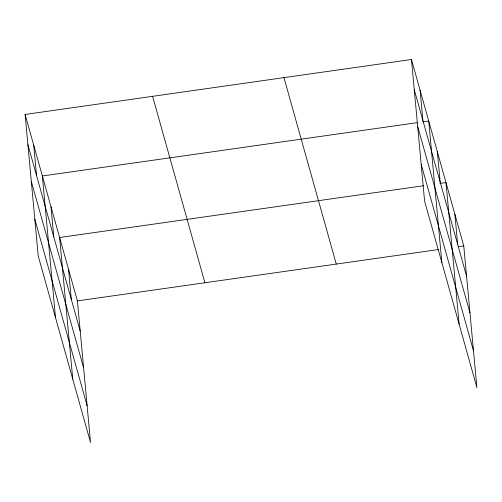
<?xml version="1.0" encoding="UTF-8"?>
<svg xmlns="http://www.w3.org/2000/svg" width="502" height="502" viewBox="0 0 502 502"><rect width="100%" height="100%" fill="white"/><g stroke="black" fill="none" stroke-linecap="round" stroke-linejoin="round"><path stroke-width="0.75" d="M25.1 114.456L77.402 300.893L90.536 442.5L38.234 256.064L25.1 114.456L411.464 59.5L463.766 245.936L476.9 387.544L424.598 201.107L411.464 59.5M417.2 122.664L42.363 175.982L55.496 317.59M422.577 121.898L428.721 121.026L441.86 262.634M423.707 185.715L59.619 237.502L72.759 379.11M439.834 183.425L445.983 182.546L459.117 324.154M77.402 300.893L438.415 249.544M458.389 246.702L463.766 245.936M414.263 89.695L466.565 276.131M417.677 126.46L469.972 312.897M421.191 164.342L473.486 350.779M283.963 77.634L336.265 264.071M152.602 96.321L204.904 282.758M27.899 144.651L80.201 331.088M31.312 181.417L83.614 367.853M34.826 219.299L87.128 405.735M454.875 214.241L457.673 244.436M437.349 151.786L440.154 181.981M420.092 90.26L422.891 120.455M68.51 269.197L71.309 299.393M50.991 206.742L53.789 236.938M33.728 145.216L36.533 175.411"/></g></svg>
